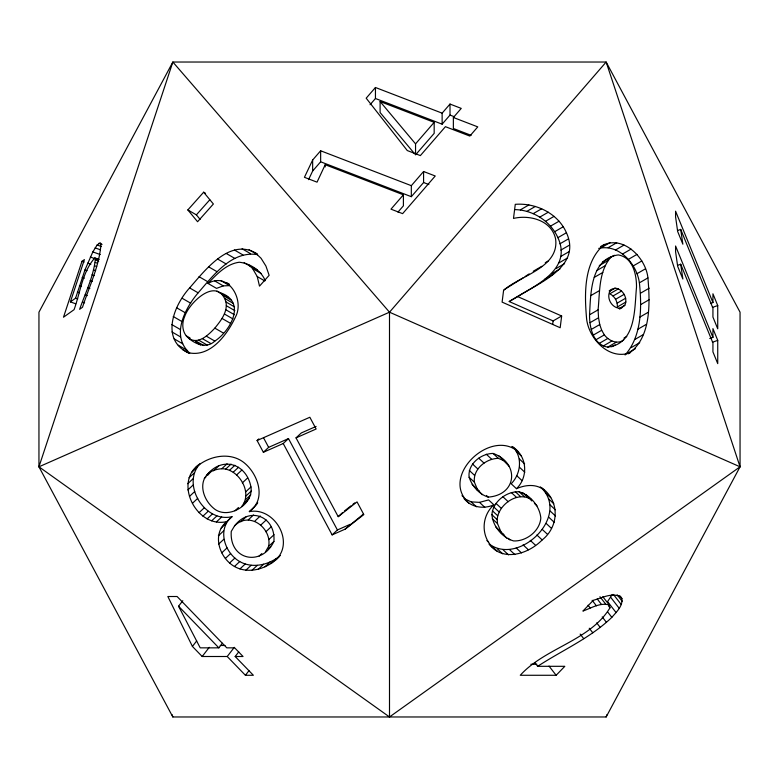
<?xml version="1.0" encoding="UTF-8"?>
<svg xmlns="http://www.w3.org/2000/svg" width="779" height="779" viewBox="0 0 779 779"><rect width="100%" height="100%" fill="white"/><g stroke="black" fill="none" stroke-linecap="round" stroke-linejoin="round"><path stroke-width="1.17" d="M265.405 551.921L268.628 546.371C272.212 528.006 249.095 510.693 234.537 525.922L231.256 531.405C229.162 560.578 262.036 566.82 273.906 541.444C275.932 516.905 250.001 505.62 234.537 525.922M469.133 477.274C467.458 464.216 480.867 453.514 493.068 453.446C519.515 462.638 517.529 494.957 488.199 497.109C479.163 494.256 472.064 486.145 469.133 477.274L474.411 482.201L477.332 489.231L482.269 494.743M474.411 482.201C472.736 469.143 486.135 458.442 498.346 458.364L504.295 460.817M509.213 301.551L517.743 296.624L561.659 315.992L553.129 320.919L509.213 301.551C530.655 287.412 573.461 271.618 557.9 237.673C550.5 221.061 532.739 209.853 514.685 209.609M517.743 296.624C539.185 282.495 581.991 266.7 566.43 232.746C557.93 213.29 535.894 202.735 515.279 204.332L513.497 218.422C529.73 214.595 551.444 220.311 555.534 238.598C559.935 267.577 519.788 275.659 503.594 290.382L502.104 302.125L560.179 327.735L561.659 315.992M589.547 314.784C590.784 293.391 590.424 258.589 618.312 254.918C632.986 257.479 636.657 274.705 636.501 287.305C634.369 308.611 636.492 343.685 607.708 347.142C593.043 344.591 589.411 327.365 589.547 314.784L598.077 309.857C599.908 292.281 598.535 271.335 610.911 257.187M625.109 354.971C641.964 335.905 641.896 306.907 639.393 282.826C636.794 263.935 619.081 243.7 598.71 248.404M628.322 353.802C651.556 338.008 649.978 302.797 647.924 277.908C645.791 256.856 621.447 233.349 600.521 246.612M70.392 301.892L75.573 298.201L84.96 269.923L92.837 251.909L97.112 245.015L100.248 242.805L100.997 243.778C99.488 265.834 89.176 286.409 82.516 307.247L79.624 309.321C85.456 292.69 93.762 276.185 95.398 258.501L94.863 257.927C82.428 271.579 80.256 292.67 74.083 309.652L63.498 317.209L81.98 261.325L84.385 259.611L70.392 301.892L75.699 303.791M552.681 324.444L553.129 320.919M188.995 338.456C198.557 344.902 208.723 334.581 214.838 328.125C220.71 320.802 227.877 312.067 225.968 301.96C217.37 275.756 189.618 301.979 184.681 316.488C181.419 323.811 182.13 333.431 188.995 338.456C196.308 344.776 206.98 348.593 214.838 341.085C230.935 330.549 246.875 301.22 219.892 292.631M491.9 514.724C492.786 501.705 506.486 491.179 519.135 491.783C530.402 494.986 539.779 506.369 540.821 517.996C539.935 531.025 526.224 541.59 513.575 540.928C502.338 537.685 492.903 526.37 491.9 514.724L497.168 519.651L497.528 523.624L500.878 531.677L506.603 538.065M497.168 519.651C498.171 504.704 517.694 490.673 531.356 499.534M241.918 506.136C252.99 492.435 238.598 468.617 221.811 468.744C196.327 470.428 198.742 497.401 215.17 509.485C229.581 519.33 253.74 504.188 250.955 486.943C246.437 463.281 221.772 455.754 206.513 475.463M221.051 280.703L229.581 285.63L223.291 285.883L216.533 288.376L208.003 283.449C228.247 271.394 244.684 299.642 235.57 316.79C227.322 334.619 209.989 358.321 187.564 352.488C160.299 338.826 174.009 305.066 189.618 287.909C205.198 270.167 230.448 236.641 257.274 253.983M189.755 353.072C170.572 336.051 184.72 308.62 198.148 292.836C213.242 275.639 231.626 250.429 257.586 254.655L249.056 249.728M489.27 544.054C519.457 566.352 571.562 515.182 540.334 486.875M489.163 544.151C502.922 562.37 528.659 553.859 542.165 539.935C559.283 526.497 559.926 500.391 541.502 487.644M200.33 463.437C180.718 483.876 204.673 523.176 232.006 516.691L226.738 521.618C196.883 528.668 173.055 482.591 199.239 464.274M537.685 666.308C562.399 650.173 590.355 638.05 611.836 617.348C616.306 612.06 622.976 606.169 621.905 598.545L620.493 596.626C611.651 592.478 601.826 597.931 593.316 600.307L582.896 611.077C591.203 608.126 600.181 602.274 609.256 604.991L609.976 607.805C590.102 640.747 545.164 647.7 520.255 675.276L556.138 675.276L564.824 666.308L537.685 666.308L534.842 662.637M544.141 490.108C536.264 483.584 525.241 484.791 516.477 488.706L511.199 483.778C520.947 473.836 522.952 456.786 512.572 446.571M516.477 488.706C528.386 477.215 527.237 456.776 513.449 447.399M619.675 309.117L624.797 305.329C628.234 298.338 622.801 288.805 615.05 288.142L609.236 290.664M38.95 466.806L172.85 62.028L606.15 62.028L740.05 312.194L740.05 466.806L606.15 716.972L172.85 716.972L38.95 466.806L38.95 312.194L172.85 62.028L389.5 312.194L740.05 466.806L389.5 716.972L38.95 466.806L389.5 312.194L606.15 62.028L740.05 466.806M606.15 716.972L606.919 714.664M279.408 556.479C268.336 568.31 249.407 574.921 234.46 566.499C219.259 557.871 211.479 533.936 226.738 521.618M280.352 555.476C269.456 564.804 252.756 568.962 239.728 561.571C224.527 552.944 216.747 529.009 232.006 516.691M397.972 212.102L403.405 205.822L403.405 194.808L325.203 164.71L317.043 182.159L304.433 177.31L312.652 160.007L320.646 150.775L411.322 185.675L411.322 196.688L320.646 161.789L320.646 150.775M308.542 179.667L312.652 171.02L320.646 161.789M275.893 559.76C295.105 541.785 274.15 506.671 249.329 511.647C266.136 499.777 258.745 475.959 245.872 464.245C231.743 451.002 209.025 455.384 195.724 467.556M616.101 612.606L607.571 601.592L612.226 594.484M493.876 504.831C483.71 509.388 471.081 507.499 464.002 498.492L471.159 501.861L479.504 502.367L488.599 499.914L493.876 504.831C481.471 515.922 480.74 535.728 492.679 547.433M211.226 471.285L207.798 475.18M222.405 643.259L218.85 647.846L200.213 647.846L178.547 606.218L182.812 600.716M238.734 651.906L235.18 656.502L253.37 675.276L245.414 675.276L227.225 656.502L202.18 656.502L192.423 646.424L196.688 640.913M202.18 656.502L209.288 647.32M227.225 656.502L234.333 647.32M245.414 675.276L248.968 670.69M375.449 87.491L366.188 98.183L407.281 150.551L420.368 155.596L445.422 126.675L469.815 136.062L477.77 126.88L453.368 117.483L461.246 108.398L450.009 104.065L442.131 113.159L442.131 124.173L375.449 98.505L375.449 87.491L442.131 113.159M370.044 104.746L375.449 98.505M415.548 153.775L415.548 143.862L434.176 122.342L380.103 101.533L380.103 112.546L414.769 153.96M415.548 154.875L434.176 133.355L434.176 122.342M442.131 124.173L450.009 115.088L450.009 104.065M403.405 194.808L390.98 209.162L402.626 213.641L435.237 175.996L423.581 171.507L411.322 185.675M411.322 196.688L423.581 182.52L423.581 171.507M203.65 192.209L213.378 204.001L197.574 221.723L187.846 209.931L203.65 192.209L205.539 193.299M187.846 209.931L196.376 214.858L209.804 199.794M256.817 504.325L249.329 511.647M208.003 283.449C216.64 274.393 226.183 263.993 239.25 262.231C250.03 263.321 260.819 270.342 265.201 280.498M612.08 289.019L609.85 291.229C606.383 298.23 611.632 307.656 619.451 308.26L622.518 307.481M191.722 472.366L196.99 467.439M189.034 477.8L194.312 472.882M187.739 483.71L193.007 478.793M187.875 489.933L193.143 485.005M204.283 478.462L206.036 476.816M213.524 470.759L218.792 465.832M189.443 496.447L194.721 491.52M221.811 468.744L227.078 463.817M225.774 469.026L231.051 464.099M283.225 443.524L332.127 534.891L337.395 529.963L288.493 438.596L283.225 443.524L263.37 452.278L257.089 440.534L258.852 438.889M192.462 503.273L197.73 498.346M229.63 470.185L234.907 465.258M233.272 472.171L238.549 467.244M236.612 474.956L241.88 470.029M263.37 452.278L268.648 447.35L288.493 438.596M199.064 512.67L204.341 507.742M202.91 516.185L208.188 511.258M242.327 482.892L247.605 477.965M207.126 518.911L212.394 513.984M332.127 534.891L345.058 529.184L363.832 514.588L357.035 501.88L338.203 516.672L296.03 437.876L301.298 432.949L316.108 426.415M211.645 520.83L216.913 515.902M245.677 491.861L250.955 486.943M216.416 521.92L221.694 516.993M246.037 495.931L251.305 491.004M245.521 499.719L250.789 494.792M234.956 510.82L238.471 507.528M249.416 498.219L244.139 503.146L247.196 501.209M221.129 528.123L226.397 523.196M218.383 535.796L223.651 530.879M255.96 504.461L257.722 502.825M240.838 521.794L246.106 516.876M218.568 544.19L223.836 539.263M248.258 519.875L253.526 514.948M255.006 520.927L260.283 516M221.762 552.837L227.03 547.91M260.936 524.9L266.214 519.982M225.365 558.446L230.633 553.528M229.591 563.003L234.868 558.076M265.873 531.755L271.141 526.828M234.46 566.499L239.728 561.571M268.794 539.584L274.072 534.667M239.951 568.923L245.219 564.006M268.628 546.371L273.906 541.444M259.173 556.05L261.812 553.587M245.862 570.218L251.14 565.291M251.997 570.306L257.274 565.379M258.355 569.167L263.633 564.239M264.938 566.83L270.206 561.902M271.004 563.587L276.282 558.67M338.203 516.672L342.594 512.563M345.058 529.184L363.472 514.043M344.415 511.005L351.008 505.824M352.887 504.344L354.776 502.874M604.319 244.421C583.422 261.997 584.406 294.267 586.636 319.244C589.109 339.04 609.217 360.531 630.221 352.702M268.005 548.767L270.683 546.994M523.089 277.869L504.052 289.759M525.124 276.545L529.184 273.896M520.353 209.863L528.883 204.935M526.847 211.362L535.377 206.435M533.157 213.68L541.687 208.762M539.759 217.127L548.289 212.2M545.553 221.275L554.083 216.348M550.529 226.124L559.069 221.207M554.706 231.684L563.236 226.757M557.9 237.673L566.43 232.746M559.935 243.808L568.475 238.88M560.841 250.098L569.371 245.181M545.261 262.708L548.104 261.072M533.245 271.248L541.775 266.321M560.588 256.554L569.118 251.627M559.04 262.864L567.57 257.937M556.06 268.551L564.59 263.633M551.444 273.877L559.974 268.959M544.959 279.116L553.489 274.189M601.631 247.459L610.161 242.532M608.195 247.673L616.725 242.746M615.488 250.001L624.018 245.073M614.407 255.269L602.381 262.114M599.285 265.6L607.815 260.673M622.567 254.012L631.097 249.085M596.587 270.673L605.117 265.756M594.28 277.373L602.81 272.446M628.497 259.31L637.027 254.382M633.278 265.882L641.808 260.955M590.794 295.611L599.324 290.684M636.92 273.741L645.45 268.813M609.363 291.424L615.05 288.142M618.351 288.873L609.821 293.79C614.641 296.215 617.737 301.561 617.348 306.955L625.878 302.028M613.063 295.952L621.593 291.025M639.393 282.826L647.924 277.908M615.614 299.272L624.145 294.345M617.153 303.138L625.683 298.211M640.689 293.099L649.219 288.172M590.015 322.691L598.545 317.764L598.077 309.857M619.11 308.611L624.797 305.329M591.212 329.478L599.742 324.561L598.545 317.764M640.786 304.55L649.316 299.623M593.15 335.184L601.68 330.257L599.742 324.561M595.818 339.819L604.348 334.892C608.594 340.579 617.328 344.931 623.667 339.956M639.715 317.189L648.245 312.262M599.217 343.403L607.756 338.476M603.365 345.925L611.895 340.998M637.65 329.361L646.19 324.434M607.708 347.142L616.238 342.215M623.921 338.115L626.764 336.47M634.827 339.488L643.357 334.571M631.214 347.59L639.744 342.663M626.822 353.647L635.352 348.719M611.632 346.801L615.137 344.883M257.089 440.534L309.847 417.262L316.128 429.005L296.03 437.876M337.395 529.963L350.326 524.257M677.526 230.535L680.71 229.406L712.931 308.202L712.931 317.063L717.732 328.806L717.732 305.543L712.931 293.8L712.931 302.554L710.808 303.313M677.526 265.357L680.71 264.217L712.931 343.013L712.931 351.884L717.732 363.627L717.732 340.355L712.931 328.621L712.931 337.365L709.747 338.505M712.425 307.432L717.732 305.543M712.425 342.254L717.732 340.355M220.253 645.479L225.024 645.479M235.18 656.502L243.058 656.502L234.674 647.846L226.806 647.846L177.096 596.51L167.845 596.51L192.423 646.424M530.859 664.263L536.848 664.263M98.894 243.272L102.078 244.402M97.112 245.015L101.367 246.534M95.096 247.897L100.403 249.786M92.837 251.909L100.267 254.567M94.863 257.927L99.118 259.436M95.398 258.501L98.582 259.641M90.325 257.06L96.051 259.037M95.525 260.011L98.709 261.15M95.242 262.445L97.365 263.205M87.667 263.136L90.861 264.276M81.98 261.325L84.103 262.085M94.561 265.756L96.684 266.515M93.49 269.885L95.622 270.644M84.96 269.923L87.092 270.683M92.039 274.831L94.162 275.591M82.204 277.431L84.327 278.191M90.189 280.596L92.311 281.355M87.754 287.753L89.877 288.512M79.39 285.65L81.513 286.409M77.364 292.037L79.487 292.797M85.193 294.89L87.316 295.65M75.573 298.201L77.696 298.951M82.496 302.057L84.619 302.817M450.009 115.088L454.508 116.811M471.12 135.332L453.368 128.506L453.368 117.483M423.581 182.52L428.878 184.565M476.991 489.816L478.968 490.604M517.84 451.499C490.332 428.041 438.918 477.118 469.279 503.419M252.708 267.655L257.138 269.748M228.422 297.559L216.903 291.112M200.495 344.97L195.49 341.416M501.325 533.138L503.828 534.54M242.084 248.774L250.614 253.701M234.46 250.04L242.99 254.957M244.168 262.727L249.855 266.009M248.608 264.831L252.552 268.521L261.082 273.448M226.28 253.477L234.81 258.404M252.552 268.521L257.255 276.574L264.841 280.956M217.643 259.056L226.173 263.984M208.558 266.798L217.088 271.715M226.65 282.641L229.493 284.286M214.761 280.956L223.291 285.883M199.025 276.681L207.555 281.599M222.551 295.153L231.081 300.081M224.703 298.435L233.233 303.352M225.968 301.96L234.498 306.877M226.338 305.728L234.868 310.646M189.618 287.909L198.148 292.836M225.803 309.74L234.333 314.667M224.391 313.986L232.921 318.913M222.083 318.475L230.613 323.402M182.189 298.289L190.719 303.216M214.838 328.125L223.369 333.052M176.716 307.822L185.256 312.749M173.23 316.508L181.76 321.435M206.308 336.158L214.838 341.085M202.374 338.651L210.905 343.578M171.662 324.502L180.192 329.429M198.664 340.141L207.195 345.068M195.188 340.608L203.718 345.535M186.278 335.837L190.066 338.028M171.974 331.951L180.504 336.879M174.165 338.855L182.695 343.773M178.245 345.204L186.775 350.131M182.714 349.625L189.355 353.452M511.852 446.455L513.614 448.1M516.175 451.207L521.453 456.134M519.369 458.977L524.637 463.904M519.554 467.322L524.832 472.249M545.475 492.786L550.743 497.713M548.484 498.784L553.762 503.711M509.281 466.436L499.018 455.9M550.062 504.88L555.339 509.797M493.068 453.446L498.346 458.364M516.808 475.745L522.086 480.672M550.198 511.053L555.476 515.98M486.281 454.196L491.549 459.113M534.413 503.4L537.043 505.863M522.767 492.756L528.035 497.684M548.893 517.314L554.171 522.242M519.135 491.783L524.403 496.7M515.279 491.685L520.557 496.613M478.764 458.188L484.032 463.115M546.215 523.488L551.483 528.415M511.306 492.503L516.574 497.43M472.522 464.021L477.8 468.939M542.213 529.389L547.481 534.316M502.971 496.827L508.249 501.744M469.299 470.448L474.577 475.375M536.897 535.007L542.165 539.935M496.009 503.4L501.286 508.327M486.437 495.463L488.199 497.109M472.064 484.314L477.332 489.231M530.256 540.353L535.524 545.281M493.798 507.002L499.066 511.93M492.416 510.8L497.684 515.727M479.504 502.367L484.772 507.295M523.089 544.862L528.366 549.789M492.25 518.697L497.528 523.624M471.159 501.861L476.427 506.788M508.171 538.289L509.933 539.935M495.6 526.75L500.878 531.677M462.005 495.658L463.768 497.304M516.204 547.958L521.472 552.886M509.583 549.653L514.851 554.58M503.234 549.945L508.502 554.872M497.333 548.844L502.611 553.772M486.894 540.548L488.657 542.194M492.055 546.361L497.333 551.289M255.376 252.893L261.053 258.268L265.921 266.038L269.144 275.318L259.504 286.127L257.255 276.574M178.547 606.218L218.85 647.846M526.078 494.607L531.775 500.936M380.103 101.533L415.548 143.862M196.376 214.858L200.115 219.396M619.772 595.789L621.905 598.545M617.182 594.805L622.158 601.232M613.443 594.455L621.262 604.543M610.707 597.327L619.237 608.341M602.858 596.733L609.256 604.991M608.555 605.965L609.976 607.805M599.947 596.714L605.634 604.056M607.571 611.846L611.836 617.348M597.259 598.983L601.524 604.494M592.128 600.288L596.393 605.799M602.225 616.91L606.49 622.421M588.067 605.234L590.2 607.99M596.714 622.888L600.268 627.485M589.245 628.225L592.8 632.811M580.16 634.077L583.714 638.663M549.029 666.103L556.138 675.276M601.68 330.257L604.348 334.892M263.506 437.74L268.648 447.35M712.931 302.554L675.578 211.187L675.578 216.893L677.662 231.49L682.862 244.197L680.71 229.406M712.931 337.365L675.578 245.998L675.578 251.705L677.662 266.301L682.862 279.009L680.71 264.217M172.081 714.664L172.85 716.972M389.5 312.194L389.5 716.972M325.203 164.71L325.203 166.92M312.652 160.007L312.652 171.02"/></g></svg>
